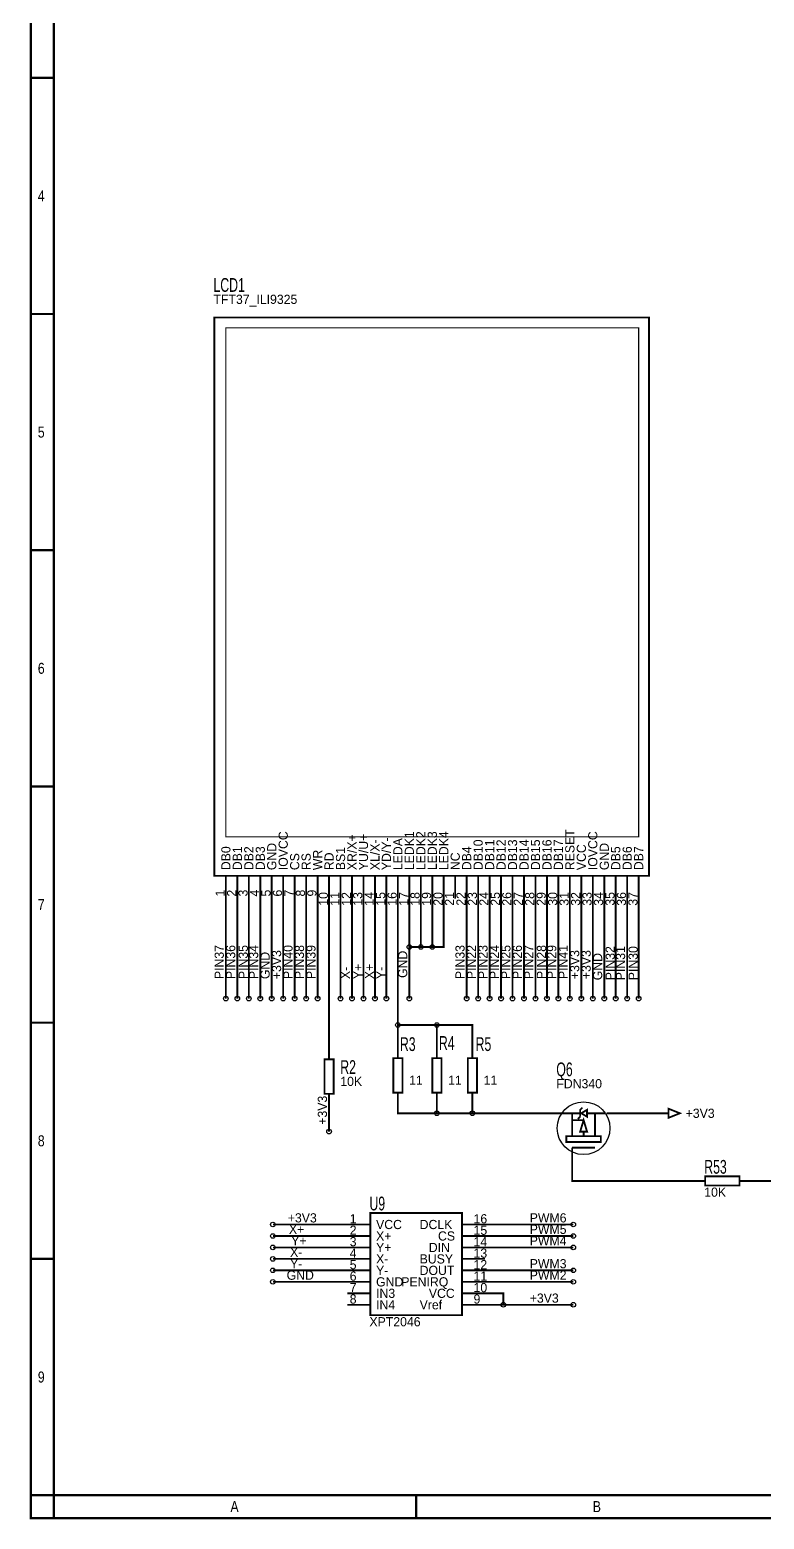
# Model space of a CAD drawing. Header units: inches. Extents: x -16 to 17.4, y -10.5 to 10.5.
# Drawn here: x -16.02 to -9.62, y -10.54 to 2.45 of the extents above; entities that cross this region are included whole.
import ezdxf

# ---------------------------------------------------------------- set-up
doc = ezdxf.new("R2010")
doc.units = ezdxf.units.IN
doc.layers.get('0').update_dxf_attribs({"linetype": 'CONTINUOUS'})

msp = doc.modelspace()

# ---------------------------------------------------------------- linework, layer by layer
for points, const_width in [([(-16.01, -10.53), (15.99, -10.53), (15.99, 10.47), (-16.01, 10.47), (-16.01, -10.53)], 0.02), ([(-15.81, -10.33), (15.79, -10.33), (15.79, 10.27), (-15.81, 10.27), (-15.81, -10.33)], 0.02), ([(-15.81, 2.03), (-16.01, 2.03)], 0.02), ([(-15.81, -0.03), (-16.01, -0.03)], 0.02), ([(-14.41, -4.93), (-10.62, -4.93), (-10.62, -0.06), (-14.41, -0.06), (-14.41, -4.93)], 0.016), ([(-14.31, -4.59), (-10.71, -4.59), (-10.71, -0.15), (-14.31, -0.15), (-14.31, -4.59)], 0.01), ([(-15.81, -2.09), (-16.01, -2.09)], 0.02), ([(-15.81, -4.15), (-16.01, -4.15)], 0.02), ([(-14.31, -5.13), (-14.31, -4.93)], 0.016), ([(-14.21, -5.13), (-14.21, -4.93)], 0.016), ([(-14.11, -5.13), (-14.11, -4.93)], 0.016), ([(-14.01, -5.13), (-14.01, -4.93)], 0.016), ([(-13.91, -5.13), (-13.91, -4.93)], 0.016), ([(-13.81, -5.13), (-13.81, -4.93)], 0.016), ([(-13.71, -5.13), (-13.71, -4.93)], 0.016), ([(-13.61, -5.13), (-13.61, -4.93)], 0.016), ([(-13.51, -5.13), (-13.51, -4.93)], 0.016), ([(-13.41, -5.13), (-13.41, -4.93)], 0.016), ([(-13.31, -5.13), (-13.31, -4.93)], 0.016), ([(-13.21, -5.13), (-13.21, -4.93)], 0.016), ([(-13.11, -5.13), (-13.11, -4.93)], 0.016), ([(-13.01, -5.13), (-13.01, -4.93)], 0.016), ([(-12.91, -5.13), (-12.91, -4.93)], 0.016), ([(-12.81, -5.13), (-12.81, -4.93)], 0.016), ([(-12.71, -5.13), (-12.71, -4.93)], 0.016), ([(-12.61, -5.13), (-12.61, -4.93)], 0.016), ([(-12.51, -5.13), (-12.51, -4.93)], 0.016), ([(-12.41, -5.13), (-12.41, -4.93)], 0.016), ([(-12.31, -5.13), (-12.31, -4.93)], 0.016), ([(-12.21, -5.13), (-12.21, -4.93)], 0.016), ([(-12.11, -5.13), (-12.11, -4.93)], 0.016), ([(-12.01, -5.13), (-12.01, -4.93)], 0.016), ([(-11.91, -5.13), (-11.91, -4.93)], 0.016), ([(-11.81, -5.13), (-11.81, -4.93)], 0.016), ([(-11.71, -5.13), (-11.71, -4.93)], 0.016), ([(-11.61, -5.13), (-11.61, -4.93)], 0.016), ([(-11.51, -5.13), (-11.51, -4.93)], 0.016), ([(-11.41, -5.13), (-11.41, -4.93)], 0.016), ([(-11.31, -5.13), (-11.31, -4.93)], 0.016), ([(-11.21, -5.13), (-11.21, -4.93)], 0.016), ([(-11.11, -5.13), (-11.11, -4.93)], 0.016), ([(-11.01, -5.13), (-11.01, -4.93)], 0.016), ([(-10.91, -5.13), (-10.91, -4.93)], 0.016), ([(-10.81, -5.13), (-10.81, -4.93)], 0.016), ([(-10.71, -5.13), (-10.71, -4.93)], 0.016), ([(-14.31, -5.13), (-14.31, -6)], 0.016), ([(-14.21, -5.13), (-14.21, -6)], 0.016), ([(-14.11, -5.13), (-14.11, -6)], 0.016), ([(-14.01, -5.13), (-14.01, -6)], 0.016), ([(-13.91, -5.13), (-13.91, -6)], 0.016), ([(-13.81, -5.13), (-13.81, -6)], 0.016), ([(-13.71, -5.13), (-13.71, -6)], 0.016), ([(-13.61, -5.13), (-13.61, -6)], 0.016), ([(-13.51, -5.13), (-13.51, -6)], 0.016), ([(-13.41, -5.13), (-13.41, -6.43)], 0.016), ([(-13.31, -5.13), (-13.31, -6)], 0.016), ([(-13.21, -5.13), (-13.21, -6)], 0.016), ([(-13.11, -5.13), (-13.11, -6)], 0.016), ([(-13.01, -5.13), (-13.01, -6)], 0.016), ([(-12.91, -5.13), (-12.91, -6)], 0.016), ([(-12.81, -5.13), (-12.81, -6.23)], 0.016), ([(-12.71, -5.13), (-12.71, -5.55)], 0.016), ([(-12.51, -5.13), (-12.51, -5.55), (-12.61, -5.55)], 0.016), ([(-12.61, -5.13), (-12.61, -5.55)], 0.016), ([(-12.41, -5.13), (-12.41, -5.55), (-12.51, -5.55)], 0.016), ([(-12.21, -5.13), (-12.21, -6)], 0.016), ([(-12.11, -5.13), (-12.11, -6)], 0.016), ([(-12.01, -5.13), (-12.01, -6)], 0.016), ([(-11.91, -5.13), (-11.91, -6)], 0.016), ([(-11.81, -5.13), (-11.81, -6)], 0.016), ([(-11.71, -5.13), (-11.71, -6)], 0.016), ([(-11.61, -5.13), (-11.61, -6)], 0.016), ([(-11.51, -5.13), (-11.51, -6)], 0.016), ([(-11.41, -5.13), (-11.41, -6)], 0.016), ([(-11.31, -5.13), (-11.31, -6)], 0.016), ([(-11.21, -5.13), (-11.21, -6)], 0.016), ([(-11.11, -5.13), (-11.11, -6)], 0.016), ([(-11.01, -5.13), (-11.01, -6)], 0.016), ([(-10.91, -5.13), (-10.91, -6)], 0.016), ([(-10.81, -5.13), (-10.81, -6)], 0.016), ([(-10.71, -5.13), (-10.71, -6)], 0.016), ([(-12.71, -6), (-12.71, -5.55)], 0.016), ([(-12.71, -5.55), (-12.61, -5.55)], 0.016), ([(-15.81, -6.21), (-16.01, -6.21)], 0.02), ([(-12.81, -6.42), (-12.81, -6.23)], 0.016), ([(-12.81, -6.23), (-12.47, -6.23)], 0.016), ([(-12.16, -6.42), (-12.16, -6.23), (-12.47, -6.23)], 0.016), ([(-12.47, -6.42), (-12.47, -6.23)], 0.016), ([(-13.41, -6.43), (-13.41, -6.53)], 0.016), ([(-12.81, -6.42), (-12.81, -6.52)], 0.016), ([(-12.47, -6.42), (-12.47, -6.52)], 0.016), ([(-12.16, -6.42), (-12.16, -6.52)], 0.016), ([(-13.45, -6.83), (-13.37, -6.83), (-13.37, -6.53), (-13.45, -6.53), (-13.45, -6.83)], 0.016), ([(-12.85, -6.82), (-12.77, -6.82), (-12.77, -6.52), (-12.85, -6.52), (-12.85, -6.82)], 0.016), ([(-12.51, -6.82), (-12.43, -6.82), (-12.43, -6.52), (-12.51, -6.52), (-12.51, -6.82)], 0.016), ([(-12.2, -6.82), (-12.12, -6.82), (-12.12, -6.52), (-12.2, -6.52), (-12.2, -6.82)], 0.016), ([(-13.41, -6.93), (-13.41, -6.83)], 0.016), ([(-12.81, -6.92), (-12.81, -6.82)], 0.016), ([(-12.47, -6.92), (-12.47, -6.82)], 0.016), ([(-12.16, -6.92), (-12.16, -6.82)], 0.016), ([(-13.41, -6.93), (-13.41, -7.16)], 0.016), ([(-12.81, -6.92), (-12.81, -7), (-12.47, -7)], 0.016), ([(-12.47, -6.92), (-12.47, -7)], 0.016), ([(-12.47, -7), (-12.16, -7)], 0.016), ([(-12.16, -6.92), (-12.16, -7)], 0.016), ([(-11.49, -7), (-12.16, -7)], 0.016), ([(-11.49, -7), (-11.39, -7)], 0.016), ([(-11.29, -7), (-11.39, -7)], 0.016), ([(-11.29, -7.1), (-11.29, -7)], 0.016), ([(-11.22, -7), (-11.29, -7)], 0.016), ([(-11.22, -7.03), (-11.22, -6.97), (-11.2, -6.95)], 0.016), ([(-11.16, -7.03), (-11.16, -6.97), (-11.21, -7), (-11.16, -7.03)], 0.016), ([(-11.09, -7), (-11.16, -7)], 0.016), ([(-11.09, -7), (-11.09, -7.1)], 0.016), ([(-11.09, -7), (-11, -7)], 0.016), ([(-10.89, -7), (-10.99, -7)], 0.016), ([(-10.55, -7), (-10.89, -7)], 0.016), ([(-10.45, -7), (-10.55, -7)], 0.016), ([(-10.45, -6.96), (-10.45, -7.04), (-10.35, -7), (-10.45, -6.96)], 0.016), ([(-11.19, -7.06), (-11.29, -7.06)], 0.016), ([(-11.29, -7.2), (-11.29, -7.1)], 0.016), ([(-11.24, -7.05), (-11.22, -7.03)], 0.016), ([(-11.19, -7.06), (-11.16, -7.16), (-11.22, -7.16), (-11.19, -7.06)], 0.016), ([(-11.09, -7.2), (-11.09, -7.1)], 0.016), ([(-11.34, -7.25), (-11.04, -7.25), (-11.04, -7.2), (-11.34, -7.2), (-11.34, -7.25)], 0.016), ([(-11.19, -7.2), (-11.19, -7.16)], 0.016), ([(-11.09, -7.3), (-11.29, -7.3)], 0.016), ([(-11.29, -7.4), (-11.29, -7.3)], 0.016), ([(-11.29, -7.5), (-11.29, -7.4)], 0.016), ([(-11.29, -7.5), (-11.29, -7.59), (-10.23, -7.59)], 0.016), ([(-10.23, -7.59), (-10.13, -7.59)], 0.016), ([(-10.13, -7.63), (-9.83, -7.63), (-9.83, -7.55), (-10.13, -7.55), (-10.13, -7.63)], 0.016), ([(-9.73, -7.59), (-9.83, -7.59)], 0.016), ([(-9.73, -7.59), (-8.8, -7.59)], 0.016), ([(-13.05, -8.76), (-12.25, -8.76), (-12.25, -7.87), (-13.05, -7.87), (-13.05, -8.76)], 0.016), ([(-13.25, -7.97), (-13.9, -7.97)], 0.016), ([(-13.25, -7.97), (-13.05, -7.97)], 0.016), ([(-12.05, -7.97), (-12.25, -7.97)], 0.016), ([(-12.05, -7.97), (-11.28, -7.97)], 0.016), ([(-13.25, -8.07), (-13.9, -8.07)], 0.016), ([(-13.25, -8.17), (-13.9, -8.17)], 0.016), ([(-13.25, -8.07), (-13.05, -8.07)], 0.016), ([(-13.25, -8.17), (-13.05, -8.17)], 0.016), ([(-12.05, -8.07), (-12.25, -8.07)], 0.016), ([(-12.05, -8.17), (-12.25, -8.17)], 0.016), ([(-12.05, -8.07), (-11.28, -8.07)], 0.016), ([(-12.05, -8.17), (-11.28, -8.17)], 0.016), ([(-15.81, -8.27), (-16.01, -8.27)], 0.02), ([(-13.25, -8.27), (-13.9, -8.27)], 0.016), ([(-13.25, -8.27), (-13.05, -8.27)], 0.016), ([(-12.05, -8.27), (-12.25, -8.27)], 0.016), ([(-13.25, -8.37), (-13.9, -8.37)], 0.016), ([(-13.25, -8.37), (-13.05, -8.37)], 0.016), ([(-12.05, -8.37), (-12.25, -8.37)], 0.016), ([(-12.05, -8.37), (-11.28, -8.37)], 0.016), ([(-13.25, -8.47), (-13.9, -8.47)], 0.016), ([(-13.25, -8.47), (-13.05, -8.47)], 0.016), ([(-13.25, -8.57), (-13.05, -8.57)], 0.016), ([(-12.05, -8.47), (-12.25, -8.47)], 0.016), ([(-12.05, -8.57), (-12.25, -8.57)], 0.016), ([(-12.05, -8.47), (-11.28, -8.47)], 0.016), ([(-12.05, -8.57), (-11.89, -8.57), (-11.89, -8.67)], 0.016), ([(-13.25, -8.67), (-13.05, -8.67)], 0.016), ([(-12.05, -8.67), (-12.25, -8.67)], 0.016), ([(-12.05, -8.67), (-11.89, -8.67)], 0.016), ([(-11.28, -8.67), (-11.89, -8.67)], 0.016), ([(-15.81, -10.33), (-16.01, -10.33)], 0.02), ([(-15.81, -10.33), (-15.81, -10.53)], 0.02), ([(-12.65, -10.53), (-12.65, -10.33)], 0.02)]:
    msp.add_lwpolyline(points, dxfattribs=dict(const_width=const_width))
at = {"layer": '128'}
msp.add_circle((-11.19, -7.13), 0.23, dxfattribs=at)
at = {"layer": '16384'}
for centre in [(-12.71, -5.55), (-12.61, -5.55), (-12.51, -5.55), (-14.31, -6), (-14.21, -6), (-14.11, -6), (-14.01, -6), (-13.91, -6), (-13.81, -6), (-13.71, -6), (-13.61, -6), (-13.51, -6), (-13.31, -6), (-13.21, -6), (-13.11, -6), (-13.01, -6), (-12.91, -6), (-12.71, -6), (-12.21, -6), (-12.11, -6), (-12.01, -6), (-11.91, -6), (-11.81, -6), (-11.71, -6), (-11.61, -6), (-11.51, -6), (-11.41, -6), (-11.31, -6), (-11.21, -6), (-11.11, -6), (-11.01, -6), (-10.91, -6), (-10.81, -6), (-10.71, -6), (-12.81, -6.23), (-12.47, -6.23), (-12.47, -7), (-12.16, -7), (-13.41, -7.16), (-13.9, -7.97), (-13.9, -8.07), (-11.28, -7.97), (-11.28, -8.07), (-13.9, -8.17), (-11.28, -8.17), (-13.9, -8.27), (-13.9, -8.37), (-11.28, -8.37), (-13.9, -8.47), (-11.28, -8.47), (-11.89, -8.67), (-11.28, -8.67)]:
    msp.add_circle(centre, 0.02, dxfattribs=at)

# ---------------------------------------------------------------- texts
at = {"width": 0.666667}
for s, p in [('LCD1', (-14.418, 0.163)), ('R3', (-12.792, -6.457)), ('R4', (-12.452, -6.447)), ('R5', (-12.132, -6.457)), ('R2', (-13.312, -6.657)), ('Q6', (-11.428, -6.677)), ('R53', (-10.138, -7.527)), ('U9', (-13.058, -7.847))]:
    msp.add_text(s, height=0.12, dxfattribs=at).set_placement(p)
for s, p in [('TFT37_ILI9325', (-14.418, 0.058)), ('10K', (-13.312, -6.762)), ('11', (-12.712, -6.752)), ('11', (-12.372, -6.752)), ('11', (-12.062, -6.752)), ('FDN340', (-11.428, -6.782)), ('+3V3', (-10.3, -7.04)), ('10K', (-10.138, -7.728)), ('+3V3', (-13.77, -7.952)), ('1', (-13.23, -7.96)), ('16', (-12.15, -7.96)), ('PWM6', (-11.66, -7.952)), ('X+', (-13.76, -8.052)), ('2', (-13.23, -8.06)), ('VCC', (-13, -8.01)), ('X+', (-13, -8.11)), ('DCLK', (-12.62, -8.01)), ('CS', (-12.46, -8.11)), ('15', (-12.15, -8.06)), ('PWM5', (-11.66, -8.052)), ('X-', (-13.75, -8.252)), ('Y+', (-13.74, -8.152)), ('4', (-13.23, -8.26)), ('3', (-13.23, -8.16)), ('Y+', (-13, -8.21)), ('DIN', (-12.54, -8.21)), ('14', (-12.15, -8.16)), ('13', (-12.15, -8.26)), ('PWM4', (-11.66, -8.152)), ('Y-', (-13.75, -8.352)), ('5', (-13.23, -8.36)), ('X-', (-13, -8.31)), ('BUSY', (-12.62, -8.31)), ('12', (-12.15, -8.36)), ('PWM3', (-11.66, -8.352)), ('GND', (-13.78, -8.452)), ('6', (-13.23, -8.46)), ('Y-', (-13, -8.41)), ('GND', (-13, -8.51)), ('PENIRQ', (-12.78, -8.51)), ('DOUT', (-12.62, -8.41)), ('11', (-12.15, -8.46)), ('PWM2', (-11.66, -8.452)), ('7', (-13.23, -8.56)), ('IN3', (-13, -8.61)), ('VCC', (-12.54, -8.61)), ('10', (-12.15, -8.56)), ('+3V3', (-11.66, -8.652)), ('8', (-13.23, -8.66)), ('IN4', (-13, -8.71)), ('Vref', (-12.62, -8.71)), ('9', (-12.15, -8.66)), ('XPT2046', (-13.058, -8.858))]:
    msp.add_text(s, height=0.08).set_placement(p)
for s, p in [('IOVCC', (-13.77, -4.88)), ('LEDK3', (-12.47, -4.88)), ('LEDK4', (-12.37, -4.88)), ('RESET', (-11.27, -4.88)), ('IOVCC', (-11.07, -4.88)), ('GND', (-13.87, -4.88)), ('XR/X+', (-13.17, -4.88)), ('YU/U+', (-13.07, -4.88)), ('XL/X-', (-12.97, -4.88)), ('YD/Y-', (-12.87, -4.88)), ('LEDA', (-12.77, -4.88)), ('LEDK1', (-12.67, -4.88)), ('LEDK2', (-12.57, -4.88)), ('DB4', (-12.17, -4.88)), ('DB10', (-12.07, -4.88)), ('DB11', (-11.97, -4.88)), ('DB12', (-11.87, -4.88)), ('DB13', (-11.77, -4.88)), ('DB14', (-11.67, -4.88)), ('DB15', (-11.57, -4.88)), ('DB16', (-11.47, -4.88)), ('DB17', (-11.37, -4.88)), ('VCC', (-11.17, -4.88)), ('GND', (-10.97, -4.88)), ('DB0', (-14.27, -4.88)), ('DB1', (-14.17, -4.88)), ('DB2', (-14.07, -4.88)), ('DB3', (-13.97, -4.88)), ('CS', (-13.67, -4.88)), ('RS', (-13.57, -4.88)), ('WR', (-13.47, -4.88)), ('RD', (-13.37, -4.88)), ('BS1', (-13.27, -4.88)), ('NC', (-12.27, -4.88)), ('DB5', (-10.87, -4.88)), ('DB6', (-10.77, -4.88)), ('DB7', (-10.67, -4.88)), ('1', (-14.32, -5.11)), ('2', (-14.22, -5.11)), ('3', (-14.12, -5.11)), ('4', (-14.02, -5.11)), ('5', (-13.92, -5.11)), ('6', (-13.82, -5.11)), ('7', (-13.72, -5.11)), ('8', (-13.62, -5.11)), ('9', (-13.52, -5.11)), ('10', (-13.42, -5.19)), ('11', (-13.32, -5.19)), ('12', (-13.22, -5.19)), ('13', (-13.12, -5.19)), ('14', (-13.02, -5.19)), ('15', (-12.92, -5.19)), ('16', (-12.82, -5.19)), ('17', (-12.72, -5.19)), ('18', (-12.62, -5.19)), ('19', (-12.52, -5.19)), ('20', (-12.42, -5.19)), ('21', (-12.32, -5.19)), ('22', (-12.22, -5.19)), ('23', (-12.12, -5.19)), ('24', (-12.02, -5.19)), ('25', (-11.92, -5.19)), ('26', (-11.82, -5.19)), ('27', (-11.72, -5.19)), ('28', (-11.62, -5.19)), ('29', (-11.52, -5.19)), ('30', (-11.42, -5.19)), ('31', (-11.32, -5.19)), ('32', (-11.22, -5.19)), ('33', (-11.12, -5.19)), ('34', (-11.02, -5.19)), ('35', (-10.92, -5.19)), ('36', (-10.82, -5.19)), ('37', (-10.72, -5.19)), ('PIN37', (-14.328, -5.83)), ('PIN36', (-14.228, -5.83)), ('PIN35', (-14.118, -5.83)), ('PIN34', (-14.028, -5.83)), ('+3V3', (-13.828, -5.83)), ('PIN40', (-13.728, -5.83)), ('PIN38', (-13.628, -5.83)), ('PIN39', (-13.528, -5.83)), ('PIN33', (-12.228, -5.83)), ('PIN22', (-12.128, -5.83)), ('PIN23', (-12.028, -5.83)), ('PIN24', (-11.928, -5.83)), ('PIN25', (-11.828, -5.83)), ('PIN26', (-11.728, -5.83)), ('PIN27', (-11.628, -5.83)), ('PIN28', (-11.518, -5.83)), ('PIN29', (-11.428, -5.83)), ('PIN41', (-11.328, -5.83)), ('+3V3', (-11.228, -5.83)), ('+3V3', (-11.128, -5.83)), ('PIN32', (-10.918, -5.84)), ('PIN31', (-10.828, -5.84)), ('PIN30', (-10.718, -5.84)), ('GND', (-13.928, -5.83)), ('Y+', (-13.118, -5.83)), ('X+', (-13.018, -5.83)), ('GND', (-12.728, -5.82)), ('GND', (-11.028, -5.84)), ('X-', (-13.228, -5.83)), ('Y-', (-12.918, -5.83)), ('+3V3', (-13.428, -7.1))]:
    msp.add_text(s, height=0.08, rotation=90).set_placement(p)
at = {"layer": '8388608', "width": 0.833333}
for s, p in [('4', (-15.95, 0.952)), ('5', (-15.95, -1.108)), ('6', (-15.95, -3.168)), ('7', (-15.95, -5.228)), ('8', (-15.95, -7.288)), ('9', (-15.95, -9.348)), ('A', (-14.27, -10.478)), ('B', (-11.11, -10.478))]:
    msp.add_text(s, height=0.096, dxfattribs=at).set_placement(p)

doc.saveas('drawing.dxf')
